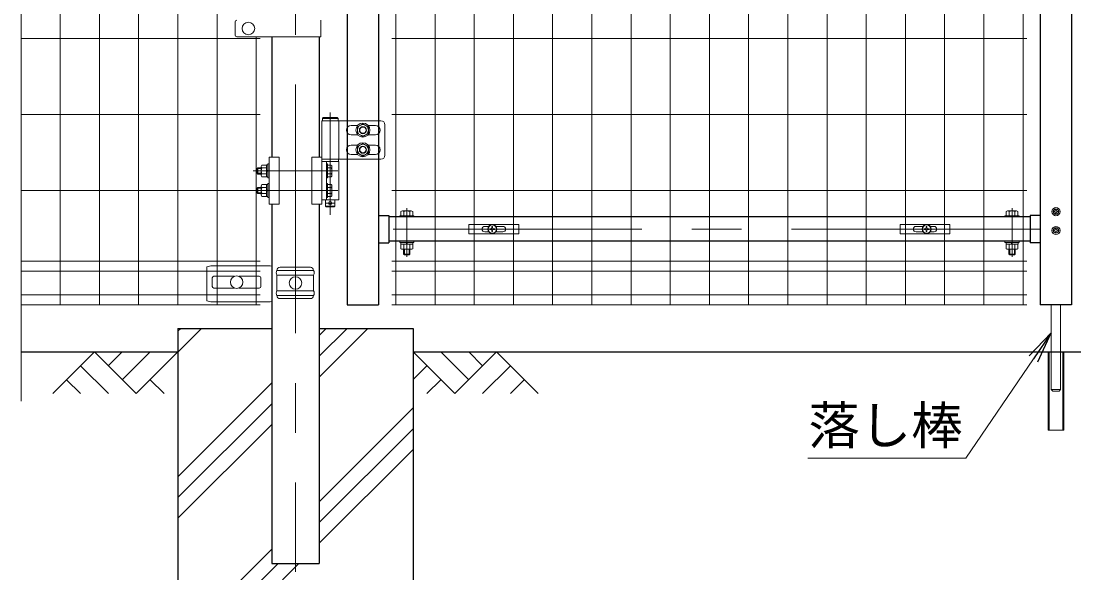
# Model space of a CAD drawing. Units: millimetres, scale not verified. Extents: x -4200 to 4200, y -2970 to 2970.
# Drawn here: x -108 to 1235, y -869 to -165 of the extents above; entities that cross this region are included whole.
import ezdxf
from ezdxf.enums import TextEntityAlignment as Align

# ---------------------------------------------------------------- set-up
doc = ezdxf.new("R2010")
doc.units = ezdxf.units.MM
doc.header["$LTSCALE"] = 10
doc.linetypes.add('USER1', pattern=[50.8, 31.75, -6.35, 6.35, -6.35])
for name, color, linetype, lineweight in [('0-1_D-STR1', 1, 'Continuous', 25), ('0-2_D-STR3', 3, 'Continuous', 13), ('0-3_D-BMK', 2, 'USER1', 13), ('0-4_D-STR-TXT', 7, 'Continuous', 13), ('0-6_D-DCR-HCH', 7, 'Continuous', 13), ('0-7_D-BGD', 7, 'Continuous', 25), ('0-8_D-STR4', 7, 'Continuous', 25), ('0-B_D-STR2', 7, 'Continuous', 13)]:
    doc.layers.add(name, color=color, linetype=linetype, lineweight=lineweight)
doc.layers.add('0-9_0', color=7, linetype='Continuous')
doc.styles.add('ＭＳ ゴシック', font='')
doc.styles.get('ＭＳ ゴシック').set_extended_font_data('MS Gothic')

# ---------------------------------------------------------------- blocks, each defined once
blk = doc.blocks.new('A$Cc5bff5c2')
at = {"layer": '0-2_D-STR3'}
for p, q in [((-297.7, 60), (337.3, 60)), ((-297.7, -60), (-297.7, 60)), ((-95.2, 35), (-45.6, 35)), ((-18.5, 4.2), (-31.5, 3.9)), ((-31.5, 3.9), (-31.5, -4)), ((-4, 31.5), (-4.2, 18.5)), ((-4, 31.5), (4, 31.5)), ((4, 31.5), (4.2, 18.5)), ((18.5, 4.2), (31.5, 3.9)), ((31.5, 3.9), (31.5, -4)), ((45.6, 35), (134.8, 35)), ((-95.2, -35), (-45.6, -35)), ((-18.5, -4.2), (-31.5, -4)), ((-4, -31.5), (-4.2, -18.5)), ((18.5, -4.2), (31.5, -4)), ((45.6, -35), (134.8, -35))]:
    blk.add_line(p, q, dxfattribs=at)
for points in [[(-297.7, -60), (337.3, -60), (337.3, 60)], [(-4, -31.5), (4, -31.5), (4.2, -18.5)]]:
    blk.add_lwpolyline(points, dxfattribs=at)
for radius in [57.5, 52.5]:
    blk.add_circle((0, 0), radius, dxfattribs=at)
for centre, radius, start, end in [((-95.2, 0), 35, 90, 270), ((-19.1, 19), 14.9, 270, 0), ((19.1, 19), 14.9, 180, 270), ((134.8, 0), 35, 270, 90), ((-19.1, -19), 14.9, 0, 90), ((19.1, -19), 14.9, 90, 180)]:
    blk.add_arc(centre, radius, start, end, dxfattribs=at)
blk = doc.blocks.new('A$C5ba32ecb')
at = {"layer": '0-2_D-STR3'}
for p, q in [((-337.5, 60), (297.5, 60)), ((-337.5, -60), (-337.5, 60)), ((-135, 35), (-45.6, 35)), ((-18.5, 4.2), (-31.5, 3.9)), ((-31.5, 3.9), (-31.5, -4)), ((-4, 31.5), (-4.2, 18.5)), ((-4, 31.5), (4, 31.5)), ((4, 31.5), (4.2, 18.5)), ((18.5, 4.2), (31.5, 3.9)), ((31.5, 3.9), (31.5, -4)), ((45.6, 35), (95, 35)), ((-135, -35), (-45.6, -35)), ((-18.5, -4.2), (-31.5, -4)), ((-4, -31.5), (-4.2, -18.5)), ((18.5, -4.2), (31.5, -4)), ((45.6, -35), (95, -35))]:
    blk.add_line(p, q, dxfattribs=at)
for points in [[(-337.5, -60), (297.5, -60), (297.5, 60)], [(-4, -31.5), (4, -31.5), (4.2, -18.5)]]:
    blk.add_lwpolyline(points, dxfattribs=at)
for radius in [57.5, 52.5]:
    blk.add_circle((0, 0), radius, dxfattribs=at)
for centre, radius, start, end in [((-135, 0), 35, 90, 270), ((-19.1, 19), 14.9, 270, 0), ((19.1, 19), 14.9, 180, 270), ((95, 0), 35, 270, 90), ((-19.1, -19), 14.9, 0, 90), ((19.1, -19), 14.9, 90, 180)]:
    blk.add_arc(centre, radius, start, end, dxfattribs=at)
blk = doc.blocks.new('_Open')
at = {"layer": '0-9_0'}
blk.add_line((-10, 1.667), (0, 0), dxfattribs=at)
blk.add_lwpolyline([(-10, -1.667), (0, 0), (-10, 0)], dxfattribs=at)

msp = doc.modelspace()

# ---------------------------------------------------------------- linework, layer by layer
at = {"layer": '0-1_D-STR1'}
for p, q in [((348.31, 1158.22), (348.31, -526.78)), ((1192.31, 437.22), (1192.31, -526.78)), ((1232.31, 421.22), (1232.31, -526.78)), ((212.06, -184.53), (212.06, -338.28)), ((272.56, -184.53), (272.56, -338.28)), ((212.06, -398.28), (212.06, -856.78)), ((272.56, -398.28), (272.56, -856.78)), ((348.31, -412.53), (361.31, -412.53)), ((361.31, -412.53), (361.31, -447.53)), ((1179.31, -414.53), (361.31, -414.53)), ((1192.31, -412.53), (1179.31, -412.53)), ((1179.31, -412.53), (1179.31, -447.53)), ((348.31, -447.53), (361.31, -447.53)), ((1179.31, -445.53), (361.31, -445.53)), ((1192.31, -447.53), (1179.31, -447.53)), ((1232.31, -526.78), (1192.31, -526.78)), ((212.06, -856.78), (272.56, -856.78))]:
    msp.add_line(p, q, dxfattribs=at)
msp.add_lwpolyline([(308.31, 1158.22), (308.31, -526.78), (348.31, -526.78)], dxfattribs=at)
at = {"layer": '0-2_D-STR3'}
for p, q in [((165.32, -165.53), (165.32, -182.53)), ((274.86, -163.53), (274.86, -184.53)), ((274.86, -184.53), (167.32, -184.53)), ((275.78, -291.78), (275.78, -398.28)), ((275.78, -291.78), (297.48, -291.78)), ((275.78, -291.78), (297.48, -291.78)), ((277.63, -287.78), (276.63, -288.78)), ((276.63, -288.78), (296.63, -288.78)), ((276.63, -291.78), (276.63, -288.78)), ((276.63, -291.78), (296.63, -291.78)), ((277.63, -287.78), (295.63, -287.78)), ((295.63, -287.78), (296.63, -288.78)), ((296.63, -291.78), (296.63, -288.78)), ((297.48, -340.78), (297.48, -291.78)), ((297.48, -291.78), (351.34, -291.78)), ((321.6, -297.78), (313.34, -297.78)), ((335.02, -297.78), (344.34, -297.78)), ((356.34, -296.78), (356.34, -335.78)), ((321.6, -309.78), (313.34, -309.78)), ((335.02, -309.78), (344.34, -309.78)), ((321.6, -322.78), (313.34, -322.78)), ((321.6, -334.78), (313.34, -334.78)), ((335.02, -322.78), (344.34, -322.78)), ((335.02, -334.78), (344.34, -334.78)), ((205.26, -348.28), (199.46, -348.28)), ((205.26, -348.28), (205.26, -363.28)), ((208.86, -346.78), (207.26, -346.78)), ((207.26, -346.78), (207.26, -364.78)), ((207.26, -348.08), (207.26, -363.48)), ((208.86, -338.28), (208.86, -398.28)), ((208.86, -338.28), (221.36, -338.28)), ((208.86, -364.78), (208.86, -346.78)), ((221.36, -338.28), (221.36, -398.28)), ((263.28, -338.28), (263.28, -398.28)), ((275.78, -338.28), (263.28, -338.28)), ((275.78, -340.78), (297.48, -340.78)), ((275.78, -340.78), (297.48, -340.78)), ((297.48, -343.78), (275.78, -343.78)), ((297.13, -340.78), (276.13, -340.78)), ((276.13, -343.78), (276.13, -340.78)), ((276.13, -343.78), (297.13, -343.78)), ((281.78, -392.78), (281.78, -343.78)), ((283.38, -364.78), (283.38, -346.78)), ((287.8, -348.28), (283.38, -348.28)), ((283.38, -348.28), (283.38, -363.28)), ((297.13, -343.78), (297.13, -340.78)), ((297.48, -340.78), (351.34, -340.78)), ((297.48, -392.78), (297.48, -343.78)), ((194.38, -351.78), (193.38, -352.78)), ((198.76, -358.78), (193.38, -358.78)), ((198.76, -351.78), (194.38, -351.78)), ((198.76, -359.78), (194.38, -359.78)), ((198.76, -350.01), (198.76, -361.55)), ((205.26, -352.03), (199.46, -352.03)), ((205.26, -359.53), (199.46, -359.53)), ((207.26, -354.72), (205.26, -355.87)), ((207.26, -355.41), (205.26, -356.56)), ((287.8, -352.03), (283.38, -352.03)), ((287.8, -359.54), (283.38, -359.54)), ((288.88, -350.16), (288.88, -361.41)), ((198.76, -375.01), (198.76, -386.55)), ((205.26, -363.28), (199.46, -363.28)), ((205.26, -373.28), (199.46, -373.28)), ((207.26, -363.48), (205.26, -363.48)), ((205.26, -373.28), (205.26, -388.28)), ((208.86, -364.78), (207.26, -364.78)), ((208.86, -371.78), (207.26, -371.78)), ((207.26, -371.78), (207.26, -389.78)), ((207.26, -373.08), (207.26, -388.48)), ((208.86, -389.78), (208.86, -371.78)), ((283.38, -364.78), (281.78, -364.78)), ((287.8, -363.28), (283.38, -363.28)), ((283.38, -389.78), (283.38, -371.78)), ((287.8, -373.28), (283.38, -373.28)), ((283.38, -373.28), (283.38, -388.28)), ((288.88, -375.16), (288.88, -386.41)), ((194.38, -376.78), (193.38, -377.78)), ((198.76, -383.78), (193.38, -383.78)), ((198.76, -376.78), (194.38, -376.78)), ((198.76, -384.78), (194.38, -384.78)), ((205.26, -377.03), (199.46, -377.03)), ((205.26, -384.53), (199.46, -384.53)), ((205.26, -388.28), (199.46, -388.28)), ((207.26, -379.72), (205.26, -380.87)), ((207.26, -380.41), (205.26, -381.56)), ((207.26, -388.48), (205.26, -388.48)), ((287.8, -377.03), (283.38, -377.03)), ((287.8, -384.54), (283.38, -384.54)), ((287.8, -388.28), (283.38, -388.28)), ((208.86, -389.78), (207.26, -389.78)), ((208.86, -398.28), (221.36, -398.28)), ((275.78, -398.28), (263.28, -398.28)), ((275.78, -392.78), (297.48, -392.78)), ((280.63, -392.78), (280.63, -400.78)), ((292.63, -400.78), (280.63, -400.78)), ((281.63, -401.78), (280.63, -400.78)), ((291.63, -401.78), (281.63, -401.78)), ((283.38, -389.78), (281.78, -389.78)), ((292.63, -400.78), (291.63, -401.78)), ((292.63, -392.78), (292.63, -400.78)), ((375.31, -412.93), (375.31, -414.53)), ((375.31, -412.93), (393.31, -412.93)), ((375.31, -414.53), (393.31, -414.53)), ((376.81, -412.93), (376.81, -407.48)), ((391.82, -412.93), (376.81, -412.93)), ((389.94, -406.93), (378.69, -406.93)), ((380.56, -412.93), (380.56, -407.48)), ((388.06, -412.93), (388.06, -407.48)), ((391.82, -412.93), (391.82, -407.48)), ((393.31, -412.93), (393.31, -414.53)), ((1147.31, -412.93), (1147.31, -414.53)), ((1165.31, -412.93), (1147.31, -412.93)), ((1165.31, -414.53), (1147.31, -414.53)), ((1148.81, -412.93), (1148.81, -407.48)), ((1148.81, -412.93), (1163.81, -412.93)), ((1150.69, -406.93), (1161.94, -406.93)), ((1152.56, -412.93), (1152.56, -407.48)), ((1160.06, -412.93), (1160.06, -407.48)), ((1163.81, -412.93), (1163.81, -407.48)), ((1165.31, -412.93), (1165.31, -414.53)), ((1210.46, -408.2), (1209.16, -408.18)), ((1211.92, -404.63), (1211.89, -405.93)), ((1211.92, -410.93), (1211.89, -409.64)), ((1211.92, -404.63), (1212.71, -404.63)), ((1211.92, -410.93), (1212.71, -410.93)), ((1212.71, -404.63), (1212.73, -405.93)), ((1212.71, -410.93), (1212.73, -409.64)), ((1214.17, -407.37), (1215.46, -407.39)), ((1214.17, -408.2), (1215.46, -408.18)), ((1215.46, -407.39), (1215.46, -408.18)), ((1211.92, -428.63), (1211.89, -429.93)), ((1211.92, -428.63), (1212.71, -428.63)), ((1212.71, -428.63), (1212.73, -429.93)), ((1210.46, -431.37), (1209.16, -431.39)), ((1209.16, -431.39), (1209.16, -432.18)), ((1210.46, -432.2), (1209.16, -432.18)), ((1211.92, -434.93), (1211.89, -433.64)), ((1211.92, -434.93), (1212.71, -434.93)), ((1212.71, -434.93), (1212.73, -433.64)), ((1214.17, -431.37), (1215.46, -431.39)), ((1214.17, -432.2), (1215.46, -432.18)), ((1215.46, -431.39), (1215.46, -432.18)), ((375.31, -445.53), (375.31, -447.13)), ((375.31, -445.53), (393.31, -445.53)), ((375.31, -447.13), (393.31, -447.13)), ((376.81, -449.13), (376.81, -455.08)), ((378.69, -455.64), (389.94, -455.64)), ((380.31, -461.93), (380.31, -455.64)), ((380.56, -449.13), (380.56, -455.08)), ((381.31, -462.93), (381.31, -455.64)), ((384.69, -449.13), (383.53, -447.13)), ((385.38, -449.13), (384.23, -447.13)), ((387.31, -462.93), (387.31, -455.64)), ((388.06, -449.13), (388.06, -455.08)), ((388.31, -461.93), (388.31, -455.64)), ((391.82, -449.13), (391.82, -455.08)), ((393.31, -445.53), (393.31, -447.13)), ((1147.31, -445.53), (1147.31, -447.13)), ((1165.31, -445.53), (1147.31, -445.53)), ((1165.31, -447.13), (1147.31, -447.13)), ((1148.81, -449.13), (1148.81, -455.08)), ((1161.94, -455.64), (1150.69, -455.64)), ((1152.31, -461.93), (1152.31, -455.64)), ((1152.56, -449.13), (1152.56, -455.08)), ((1153.31, -462.93), (1153.31, -455.64)), ((1155.24, -449.13), (1156.4, -447.13)), ((1155.94, -449.13), (1157.09, -447.13)), ((1159.31, -462.93), (1159.31, -455.64)), ((1160.06, -449.13), (1160.06, -455.08)), ((1160.31, -461.93), (1160.31, -455.64)), ((1163.81, -449.13), (1163.81, -455.08)), ((1165.31, -445.53), (1165.31, -447.13)), ((380.31, -461.93), (381.31, -462.93)), ((380.31, -461.93), (388.31, -461.93)), ((387.31, -462.93), (381.31, -462.93)), ((387.31, -462.93), (388.31, -461.93)), ((1153.31, -462.93), (1152.31, -461.93)), ((1160.31, -461.93), (1152.31, -461.93)), ((1153.31, -462.93), (1159.31, -462.93)), ((1160.31, -461.93), (1159.31, -462.93)), ((134.31, -476.98), (129.31, -477.98)), ((129.31, -521.78), (129.31, -477.98)), ((134.31, -476.98), (210.18, -476.98)), ((212.06, -477.38), (210.18, -476.98)), ((218.63, -482.78), (265.38, -482.78)), ((222.63, -478.78), (261.38, -478.78)), ((136.19, -492.28), (136.19, -503.28)), ((138.19, -490.28), (164.53, -490.28)), ((170.1, -490.28), (196.19, -490.28)), ((198.19, -492.28), (198.19, -503.28)), ((218.63, -488.78), (265.38, -488.78)), ((218.63, -488.78), (218.63, -508.78)), ((265.38, -488.78), (265.38, -508.78)), ((138.19, -505.28), (164.53, -505.28)), ((170.1, -505.28), (196.19, -505.28)), ((218.63, -508.78), (265.38, -508.78)), ((134.31, -522.78), (129.31, -521.78)), ((134.31, -522.78), (210.18, -522.78)), ((210.18, -522.78), (212.06, -521.86)), ((218.63, -514.78), (265.38, -514.78)), ((222.63, -518.78), (261.38, -518.78)), ((1206.31, -526.78), (1206.31, -634.81)), ((1218.31, -526.78), (1218.31, -634.81)), ((1202.31, -686.79), (1202.31, -586.79)), ((1202.31, -586.79), (1222.31, -586.79)), ((1203.51, -686.79), (1203.51, -586.79)), ((1221.11, -686.79), (1221.11, -586.79)), ((1222.31, -686.79), (1222.31, -586.79)), ((1206.31, -634.81), (1208.31, -636.81)), ((1206.31, -634.81), (1218.31, -634.81)), ((1216.31, -636.81), (1208.31, -636.81)), ((1216.31, -636.81), (1208.31, -636.81)), ((1216.31, -636.81), (1218.31, -634.81)), ((1222.31, -686.79), (1202.31, -686.79))]:
    msp.add_line(p, q, dxfattribs=at)
for points in [[(328.31, -295.68), (335.33, -299.73), (335.33, -307.83), (328.31, -311.88), (321.3, -307.83), (321.3, -299.73)], [(328.31, -320.68), (335.33, -324.73), (335.33, -332.83), (328.31, -336.88), (321.3, -332.83), (321.3, -324.73)]]:
    msp.add_lwpolyline(points, close=True, dxfattribs=at)
for points in [[(207.26, -348.08), (205.26, -348.08), (205.26, -363.48)], [(283.38, -346.78), (281.78, -346.78), (281.78, -364.78)], [(194.38, -351.78), (194.38, -359.78), (193.38, -358.78)], [(198.76, -352.78), (193.38, -352.78), (193.38, -358.78)], [(207.26, -373.08), (205.26, -373.08), (205.26, -388.48)], [(283.38, -371.78), (281.78, -371.78), (281.78, -389.78)], [(194.38, -376.78), (194.38, -384.78), (193.38, -383.78)], [(198.76, -377.78), (193.38, -377.78), (193.38, -383.78)], [(1210.46, -407.37), (1209.16, -407.39), (1209.16, -408.18)], [(392.01, -449.13), (376.61, -449.13), (376.61, -447.13)], [(392.01, -449.13), (392.01, -447.13), (376.61, -447.13)], [(1148.61, -449.13), (1164.01, -449.13), (1164.01, -447.13)], [(1148.61, -449.13), (1148.61, -447.13), (1164.01, -447.13)]]:
    msp.add_lwpolyline(points, dxfattribs=at)
for centre, radius in [((182.31, -174.03), 8), ((328.31, -303.78), 9), ((328.31, -303.78), 7.03), ((328.31, -303.78), 4.5), ((328.31, -303.78), 4), ((328.31, -328.78), 9), ((328.31, -328.78), 7.03), ((328.31, -328.78), 4.5), ((328.31, -328.78), 4), ((286.63, -396.78), 2), ((1212.31, -407.78), 5.25), ((1212.31, -407.78), 3.5), ((1212.31, -431.78), 5.25), ((1212.31, -431.78), 3.5), ((167.31, -497.78), 8), ((242.31, -498.78), 8)]:
    msp.add_circle(centre, radius, dxfattribs=at)
for centre, radius, start, end in [((167.32, -165.53), 2, 90, 180), ((167.32, -182.53), 2, 180, 270), ((351.34, -296.78), 5, 0, 90), ((313.34, -303.78), 6, 90, 270), ((344.34, -303.78), 6, 270, 90), ((313.34, -328.78), 6, 90, 270), ((344.34, -328.78), 6, 270, 90), ((201.61, -350.16), 2.85, 138.83491, 221.16509), ((286.72, -350.16), 2.16, 300, 60), ((351.34, -335.78), 5, 270, 0), ((209.16, -355.78), 10.39, 158.85295, 201.14705), ((201.61, -361.41), 2.85, 138.86505, 221.13495), ((281.8, -355.78), 7.08, 327.93138, 32.06862), ((286.72, -361.41), 2.16, 300, 60), ((201.61, -375.16), 2.85, 138.83491, 221.16509), ((286.72, -375.16), 2.16, 300, 60), ((209.16, -380.78), 10.39, 158.85295, 201.14705), ((201.61, -386.41), 2.85, 138.86505, 221.13495), ((281.8, -380.78), 7.08, 327.93138, 32.06862), ((286.72, -386.41), 2.16, 300, 60), ((378.69, -410.39), 3.46, 57.13278, 122.86722), ((384.31, -419.92), 12.99, 73.22135, 106.77865), ((389.94, -410.39), 3.46, 57.13278, 122.86722), ((1150.69, -410.39), 3.46, 57.13278, 122.86722), ((1156.31, -419.92), 12.99, 73.22135, 106.77865), ((1161.94, -410.39), 3.46, 57.13278, 122.86722), ((1210.41, -405.88), 1.49, 270, 0), ((1210.41, -409.69), 1.49, 0, 90), ((1214.22, -405.88), 1.49, 180, 270), ((1214.22, -409.69), 1.49, 90, 180), ((1210.41, -429.88), 1.49, 270, 0), ((1210.41, -433.69), 1.49, 0, 90), ((1214.22, -429.88), 1.49, 180, 270), ((1214.22, -433.69), 1.49, 90, 180), ((378.69, -452.18), 3.46, 237.13278, 302.86722), ((384.31, -442.64), 12.99, 253.22135, 286.77865), ((389.94, -452.18), 3.46, 237.13278, 302.86722), ((1150.69, -452.18), 3.46, 237.13278, 302.86722), ((1156.31, -442.64), 12.99, 253.22135, 286.77865), ((1161.94, -452.18), 3.46, 237.13278, 302.86722), ((223.89, -485.78), 6.05, 150.26731, 209.73269), ((222.63, -482.78), 4, 90, 180), ((261.38, -482.78), 4, 0, 90), ((260.13, -485.78), 6.05, 330.26731, 29.73269), ((138.19, -492.28), 2, 90, 180), ((196.19, -492.28), 2, 0, 90), ((138.19, -503.28), 2, 180, 270), ((196.19, -503.28), 2, 270, 0), ((223.91, -511.78), 6.07, 150.37394, 209.62606), ((260.11, -511.78), 6.07, 330.37394, 29.62606), ((222.63, -514.78), 4, 180, 270), ((261.38, -514.78), 4, 270, 0)]:
    msp.add_arc(centre, radius, start, end, dxfattribs=at)
at = {"layer": '0-3_D-BMK'}
for p, q in [((242.31, 1278.46), (242.31, -867.36)), ((286.63, -281.25), (286.63, -411.73)), ((296.43, -355.78), (188.23, -355.78)), ((296.43, -380.78), (188.23, -380.78)), ((281.63, -396.78), (291.63, -396.78)), ((384.31, -465.38), (384.31, -403.29)), ((1156.31, -465.38), (1156.31, -403.29)), ((1192.31, -430.03), (348.31, -430.03))]:
    msp.add_line(p, q, dxfattribs=at)
at = {"layer": '0-4_D-STR-TXT'}
msp.add_lwpolyline([(895.88, -722.28), (1097.36, -722.28), (1183.56, -595.61)], dxfattribs=at)
at = {"layer": '0-6_D-DCR-HCH'}
for p, q in [((92.31, -586.97), (122.5, -556.78)), ((92.31, -560.45), (95.98, -556.78)), ((272.56, -618.85), (334.63, -556.78)), ((272.56, -592.34), (308.11, -556.78)), ((272.56, -565.82), (281.6, -556.78)), ((-14.11, -586.78), (-67.32, -640)), ((-14.11, -586.78), (39.1, -640)), ((3.62, -604.52), (21.36, -586.78)), ((21.36, -622.26), (56.84, -586.78)), ((39.1, -640), (92.31, -586.78)), ((445.52, -640), (392.31, -586.78)), ((463.26, -622.26), (427.79, -586.78)), ((498.74, -586.78), (445.52, -640)), ((481.09, -604.61), (463.26, -586.78)), ((498.74, -586.78), (551.95, -640)), ((-31.85, -604.52), (3.79, -640)), ((410.05, -604.52), (392.31, -622.18)), ((516.47, -604.52), (480.84, -640)), ((-49.59, -622.26), (-31.77, -640)), ((56.84, -622.26), (74.66, -640)), ((92.31, -746.07), (212.06, -626.32)), ((427.79, -622.26), (409.97, -640)), ((534.21, -622.26), (516.39, -640)), ((92.31, -772.59), (212.06, -652.84)), ((272.56, -777.95), (392.31, -658.2)), ((92.31, -799.1), (212.06, -679.35)), ((272.56, -804.47), (392.31, -684.72)), ((272.56, -830.98), (392.31, -711.23)), ((92.31, -958.2), (212.06, -838.45)), ((92.31, -1011.23), (246.76, -856.78)), ((92.31, -984.72), (220.25, -856.78))]:
    msp.add_line(p, q, dxfattribs=at)
at = {"layer": '0-7_D-BGD'}
for p, q in [((-107.69, -586.78), (92.31, -586.78)), ((392.31, -586.78), (2092.31, -586.78))]:
    msp.add_line(p, q, dxfattribs=at)
at = {"layer": '0-8_D-STR4'}
for p, q in [((92.31, -556.78), (92.31, -1156.78)), ((92.31, -556.78), (212.06, -556.78)), ((272.56, -556.78), (392.31, -556.78)), ((392.31, -556.78), (392.31, -1156.78))]:
    msp.add_line(p, q, dxfattribs=at)
at = {"layer": '0-B_D-STR2'}
for p, q in [((-57.69, -526.78), (-57.69, 1243.22)), ((-7.69, -526.78), (-7.69, 1243.22)), ((42.31, -526.78), (42.31, 1243.22)), ((92.31, -526.78), (92.31, 1243.22)), ((142.31, -526.78), (142.31, 1243.22)), ((370.31, -526.78), (370.31, 1243.22)), ((420.31, -526.78), (420.31, 1243.22)), ((470.31, -526.78), (470.31, 1243.22)), ((1070.31, -526.78), (1070.31, 1243.22)), ((1120.31, -526.78), (1120.31, 1243.22)), ((1170.31, -526.78), (1170.31, 1243.22)), ((520.31, -526.78), (520.31, 593.22)), ((570.31, -526.78), (570.31, 593.22)), ((620.31, -526.78), (620.31, 593.22)), ((670.31, -526.78), (670.31, 593.22)), ((720.31, -526.78), (720.31, 593.22)), ((770.31, -526.78), (770.31, 593.22)), ((820.31, -526.78), (820.31, 593.22)), ((870.31, -526.78), (870.31, 593.22)), ((920.31, -526.78), (920.31, 593.22)), ((970.31, -526.78), (970.31, 593.22)), ((1020.31, -526.78), (1020.31, 593.22)), ((-107.69, -649.78), (-107.69, 332.56)), ((197.31, -186.78), (-107.69, -186.78)), ((192.31, -526.78), (192.31, -184.53)), ((1175.31, -186.78), (365.31, -186.78)), ((197.31, -283.78), (-107.69, -283.78)), ((1175.31, -283.78), (365.31, -283.78)), ((197.31, -380.78), (-107.69, -380.78)), ((1175.31, -380.78), (365.31, -380.78)), ((197.31, -470.78), (-107.69, -470.78)), ((1175.31, -470.78), (365.31, -470.78)), ((197.31, -483.66), (-107.69, -483.66)), ((1175.31, -483.66), (365.31, -483.66)), ((197.31, -513.91), (-107.69, -513.91)), ((1175.31, -513.91), (365.31, -513.91)), ((197.31, -526.78), (-107.69, -526.78)), ((1175.31, -526.78), (365.31, -526.78))]:
    msp.add_line(p, q, dxfattribs=at)

# ---------------------------------------------------------------- block references
at = {"layer": '0-2_D-STR3', "xscale": 0.1, "yscale": 0.1}
for name, p in [('A$Cc5bff5c2', (493.31, -430.03)), ('A$C5ba32ecb', (1047.31, -430.03))]:
    msp.add_blockref(name, p, dxfattribs=at)
at = {"layer": '0-4_D-STR-TXT', "xscale": 4, "yscale": 4, "rotation": 55.76294}
msp.add_blockref('_Open', (1206.06, -562.54), dxfattribs=at)

# ---------------------------------------------------------------- texts
at = {"layer": '0-4_D-STR-TXT', "style": 'ＭＳ ゴシック'}
msp.add_text('落し棒', height=48.09, dxfattribs=at).set_placement((896.53, -718.92), align=Align.BOTTOM_LEFT)

doc.saveas('drawing.dxf')
